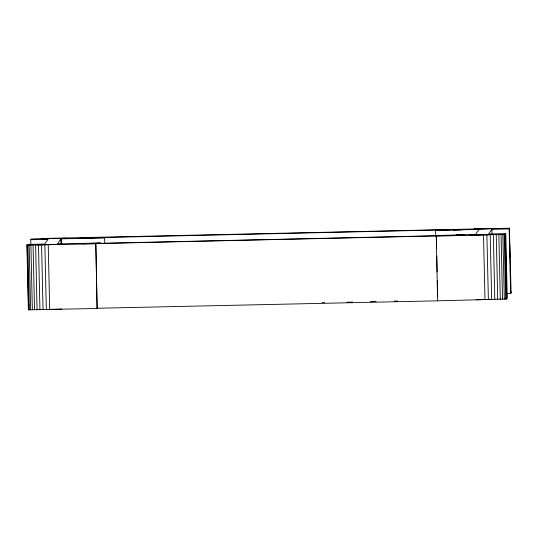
<?xml version="1.0" encoding="UTF-8"?>
<svg xmlns="http://www.w3.org/2000/svg" width="538" height="538" viewBox="0 0 538 538"><rect width="100%" height="100%" fill="white"/><g stroke="black" fill="none" stroke-linecap="round" stroke-linejoin="round"><path stroke-width="0.81" d="M436.58 248.522L436.298 235.926L95.818 243.606L97.109 308.496L29.355 309.814L28.366 309.747L26.9 245.099L27.384 244.427L44.62 244.037L47.99 239.323L30.753 239.713L30.868 244.75M30.753 239.713L31.231 239.04L32.354 238.926L49.63 238.327L509.399 228.213L511.1 292.901L510.616 293.573L507.334 293.647M104.762 243.647L104.628 237.809L61.05 238.852L57.418 243.929L100.539 243.015L82.576 243.721L83.013 243.714L450.649 235.422L442.458 235.375L475.464 234.521L479.116 229.423L435.625 230.345L435.76 236.182M28.366 309.747L28.85 309.074M97.109 308.496L95.818 243.606M509.634 228.253L509.15 228.926L491.914 229.316L488.544 234.03L505.781 233.64L507.247 298.287L506.466 299.014L437.589 300.823L436.298 235.926M437.589 300.823L97.284 308.254M506.769 298.96L505.303 234.312L505.781 233.64M436.123 236.175L505.303 234.312M435.625 230.345L453.635 229.639L87.055 237.904L104.628 237.809M61.662 309.081L47.748 309.464M476.17 299.484L479.109 299.397M491.705 299.424L476.688 299.767M394.267 301.092L397.589 301.004M376.055 301.556L370.231 301.69M26.9 245.099L95.643 243.849M346.875 302.201L352.646 302.087M322.154 302.672L324.622 302.625M511.1 292.901L510.831 291.179M509.399 228.213L509.533 234.091M509.762 244.165L510.071 257.594M510.3 267.668L510.602 281.105M509.15 228.926L510.616 293.573M505 234.366L506.466 299.014M504.18 234.434L505.646 299.074M502.848 234.507L504.321 299.148M501.053 234.588L502.526 299.229M498.834 234.669L500.3 299.316M496.238 234.763L497.704 299.404M493.339 234.85L494.805 299.498M491.914 229.316L492.028 234.353M490.199 234.938L491.671 299.585M486.903 235.025L488.37 299.673M483.534 235.106L485 299.753M436.755 256.081L437.118 272.033M437.307 280.426L437.67 296.377M61.171 238.845L61.285 243.849M61.05 238.852L61.164 243.855M48.232 244.918L49.698 309.565M44.862 244.992L46.329 309.639M41.581 245.052L43.047 309.7M38.474 245.106L39.94 309.754M35.609 245.146L37.075 309.794M33.06 245.173L34.526 309.821M30.888 245.187L32.354 309.834M29.146 245.187L30.619 309.834M27.889 245.173L29.355 309.814M27.667 257.023L27.707 258.697M28.198 280.527L28.238 282.208M28.736 304.037L28.79 306.552M27.129 245.14L28.601 309.787M469.667 235.072L495.31 234.494L469.667 235.072M453.339 229.934L461.886 229.746L453.339 229.934M78.494 238.381L86.954 238.206L78.494 238.381M37.304 244.803L36.826 244.857L62.684 244.272L37.304 244.803M74.775 243.586L83.235 243.411L74.775 243.586M474.321 229.02L473.85 229.08L499.708 228.495L474.321 229.02M456.137 235.072L464.597 234.898L456.137 235.072M41.998 238.751L41.204 238.818L66.92 238.273L41.998 238.751"/></g></svg>
